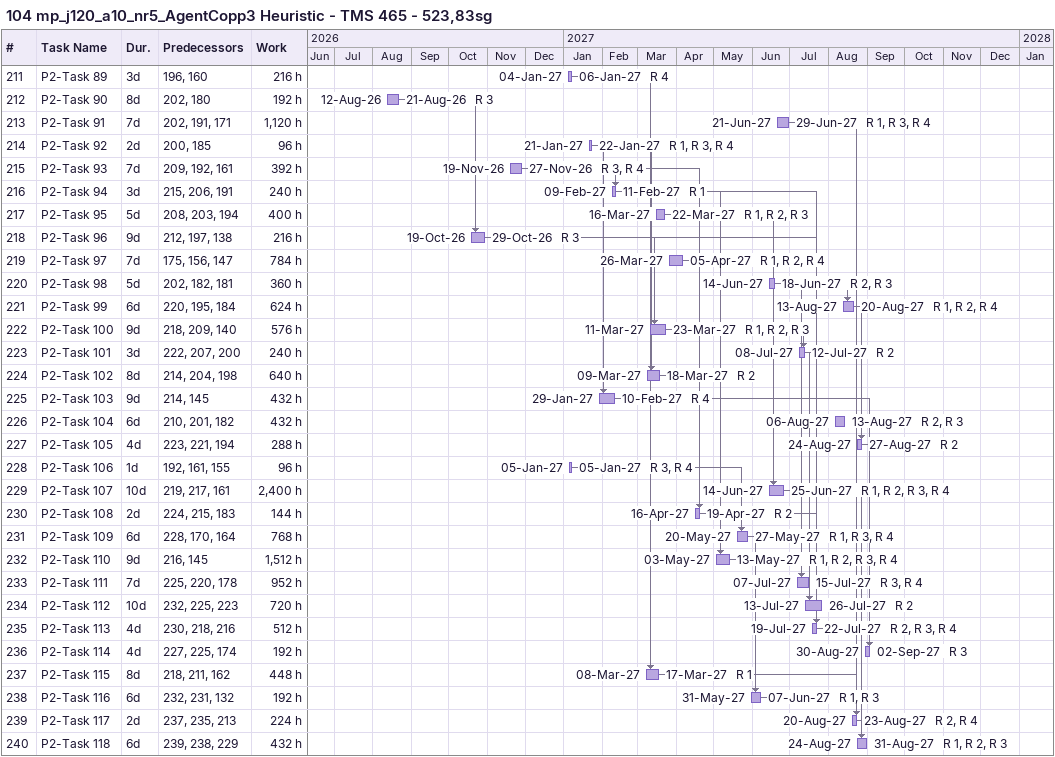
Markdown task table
104 mp_j120_a10_nr5_AgentCopp3 Heuristic - TMS 465 - 523,83sg

| ID | Task | Duration | Start | Finish | Predecessors | Resources | Work (h) |
|---|---|---|---|---|---|---|---|
| 211 | P2-Task 89 | 3d | 2027-01-04 | 2027-01-06 | 196, 160 | R 4 | 216 |
| 212 | P2-Task 90 | 8d | 2026-08-12 | 2026-08-21 | 202, 180 | R 3 | 192 |
| 213 | P2-Task 91 | 7d | 2027-06-21 | 2027-06-29 | 202, 191, 171 | R 1, R 3, R 4 | 1120 |
| 214 | P2-Task 92 | 2d | 2027-01-21 | 2027-01-22 | 200, 185 | R 1, R 3, R 4 | 96 |
| 215 | P2-Task 93 | 7d | 2026-11-19 | 2026-11-27 | 209, 192, 161 | R 3, R 4 | 392 |
| 216 | P2-Task 94 | 3d | 2027-02-09 | 2027-02-11 | 215, 206, 191 | R 1 | 240 |
| 217 | P2-Task 95 | 5d | 2027-03-16 | 2027-03-22 | 208, 203, 194 | R 1, R 2, R 3 | 400 |
| 218 | P2-Task 96 | 9d | 2026-10-19 | 2026-10-29 | 212, 197, 138 | R 3 | 216 |
| 219 | P2-Task 97 | 7d | 2027-03-26 | 2027-04-05 | 175, 156, 147 | R 1, R 2, R 4 | 784 |
| 220 | P2-Task 98 | 5d | 2027-06-14 | 2027-06-18 | 202, 182, 181 | R 2, R 3 | 360 |
| 221 | P2-Task 99 | 6d | 2027-08-13 | 2027-08-20 | 220, 195, 184 | R 1, R 2, R 4 | 624 |
| 222 | P2-Task 100 | 9d | 2027-03-11 | 2027-03-23 | 218, 209, 140 | R 1, R 2, R 3 | 576 |
| 223 | P2-Task 101 | 3d | 2027-07-08 | 2027-07-12 | 222, 207, 200 | R 2 | 240 |
| 224 | P2-Task 102 | 8d | 2027-03-09 | 2027-03-18 | 214, 204, 198 | R 2 | 640 |
| 225 | P2-Task 103 | 9d | 2027-01-29 | 2027-02-10 | 214, 145 | R 4 | 432 |
| 226 | P2-Task 104 | 6d | 2027-08-06 | 2027-08-13 | 210, 201, 182 | R 2, R 3 | 432 |
| 227 | P2-Task 105 | 4d | 2027-08-24 | 2027-08-27 | 223, 221, 194 | R 2 | 288 |
| 228 | P2-Task 106 | 1d | 2027-01-05 | 2027-01-05 | 192, 161, 155 | R 3, R 4 | 96 |
| 229 | P2-Task 107 | 10d | 2027-06-14 | 2027-06-25 | 219, 217, 161 | R 1, R 2, R 3, R 4 | 2400 |
| 230 | P2-Task 108 | 2d | 2027-04-16 | 2027-04-19 | 224, 215, 183 | R 2 | 144 |
| 231 | P2-Task 109 | 6d | 2027-05-20 | 2027-05-27 | 228, 170, 164 | R 1, R 3, R 4 | 768 |
| 232 | P2-Task 110 | 9d | 2027-05-03 | 2027-05-13 | 216, 145 | R 1, R 2, R 3, R 4 | 1512 |
| 233 | P2-Task 111 | 7d | 2027-07-07 | 2027-07-15 | 225, 220, 178 | R 3, R 4 | 952 |
| 234 | P2-Task 112 | 10d | 2027-07-13 | 2027-07-26 | 232, 225, 223 | R 2 | 720 |
| 235 | P2-Task 113 | 4d | 2027-07-19 | 2027-07-22 | 230, 218, 216 | R 2, R 3, R 4 | 512 |
| 236 | P2-Task 114 | 4d | 2027-08-30 | 2027-09-02 | 227, 225, 174 | R 3 | 192 |
| 237 | P2-Task 115 | 8d | 2027-03-08 | 2027-03-17 | 218, 211, 162 | R 1 | 448 |
| 238 | P2-Task 116 | 6d | 2027-05-31 | 2027-06-07 | 232, 231, 132 | R 1, R 3 | 192 |
| 239 | P2-Task 117 | 2d | 2027-08-20 | 2027-08-23 | 237, 235, 213 | R 2, R 4 | 224 |
| 240 | P2-Task 118 | 6d | 2027-08-24 | 2027-08-31 | 239, 238, 229 | R 1, R 2, R 3 | 432 |
